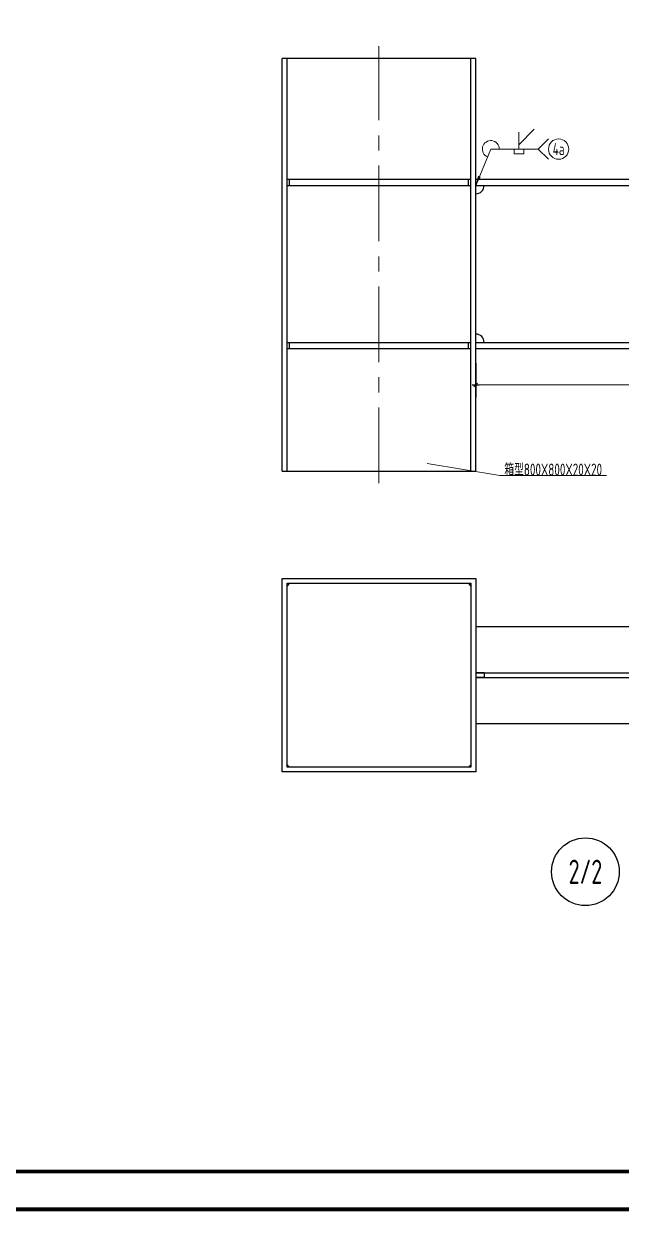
# Model space of a CAD drawing. Extents: x 31132 to 885236, y 345273 to 1212165.
# Drawn here: x 252849 to 262731, y 409925 to 429560 of the extents above; entities that cross this region are included whole.
import ezdxf
from ezdxf.enums import TextEntityAlignment as Align

# ---------------------------------------------------------------- set-up
doc = ezdxf.new("R2010")
doc.units = 0
doc.header["$LTSCALE"] = 1000
doc.linetypes.add('CENTER', pattern=[2, 1.25, -0.25, 0.25, -0.25])
doc.layers.get('0').update_dxf_attribs({"linetype": 'CONTINUOUS'})
doc.layers.add('AXIS', color=253, linetype='CENTER')
doc.layers.add('TK', color=4, linetype='CONTINUOUS')
doc.styles.add('StTextStyle', font='yjkeng.shx', dxfattribs={"width": 0.7, "height": 250, "bigfont": 'yjkchn.shx'})

# ---------------------------------------------------------------- blocks, each defined once
blk = doc.blocks.new('Studio2')
blk.add_line((-200, 0), (200, 0))
blk.add_lwpolyline([(-106, -106, 60, 60, 0), (106, 106, 100, 100, 0)], format="xyseb")

msp = doc.modelspace()

# ---------------------------------------------------------------- linework, layer by layer
at = {"color": 4, "linetype": 'ByBlock'}
for p, q in [((260323.66, 428987.86), (257123.66, 428987.86)), ((257123.66, 422163.86), (257123.66, 428987.86)), ((257203.66, 422163.86), (257203.66, 428987.86)), ((260243.66, 422163.86), (260243.66, 428987.86)), ((260323.66, 422163.86), (260323.66, 428987.86)), ((257203.66, 426987.86), (257243.66, 426987.86)), ((257203.66, 426887.86), (257243.66, 426887.86)), ((257243.66, 426887.86), (257243.66, 426987.86)), ((257243.66, 426987.86), (260203.66, 426987.86)), ((257243.66, 426887.86), (260203.66, 426887.86)), ((260203.66, 426887.86), (260203.66, 426987.86)), ((260203.66, 426987.86), (260243.66, 426987.86)), ((260203.66, 426887.86), (260243.66, 426887.86)), ((260323.66, 426887.86), (260385.19, 427035.56)), ((260323.66, 426987.86), (267963.66, 426987.86)), ((260323.66, 426887.86), (267963.66, 426887.86)), ((257203.66, 424287.86), (257243.66, 424287.86)), ((257203.66, 424187.86), (257243.66, 424187.86)), ((257243.66, 424187.86), (257243.66, 424287.86)), ((257243.66, 424287.86), (260203.66, 424287.86)), ((257243.66, 424187.86), (260203.66, 424187.86)), ((260203.66, 424187.86), (260203.66, 424287.86)), ((260203.66, 424287.86), (260243.66, 424287.86)), ((260203.66, 424187.86), (260243.66, 424187.86)), ((260323.66, 424287.86), (267963.66, 424287.86)), ((260323.66, 424187.86), (267963.66, 424187.86)), ((260323.66, 423947.86), (260323.66, 423387.86)), ((257123.66, 422163.86), (260323.66, 422163.86)), ((257123.66, 420387.86), (260323.66, 420387.86)), ((257123.66, 417187.86), (257123.66, 420387.86)), ((260323.66, 420387.86), (260323.66, 417187.86)), ((257203.66, 417267.86), (257203.66, 420307.86)), ((257203.66, 420307.86), (260243.66, 420307.86)), ((257243.66, 420307.86), (257203.66, 420267.86)), ((260243.66, 420267.86), (260203.66, 420307.86)), ((260243.66, 420307.86), (260243.66, 417267.86)), ((267963.66, 419587.86), (260323.66, 419587.86)), ((260325.16, 418827.86), (260323.66, 418827.86)), ((260323.66, 418827.86), (260326.45, 418827.86)), ((260327.96, 418827.86), (260325.16, 418827.86)), ((260326.45, 418827.86), (260329.24, 418827.86)), ((260330.75, 418827.86), (260327.96, 418827.86)), ((260329.24, 418827.86), (260332.04, 418827.86)), ((260333.55, 418827.86), (260330.75, 418827.86)), ((260332.04, 418827.86), (260334.83, 418827.86)), ((260336.34, 418827.86), (260333.55, 418827.86)), ((260334.83, 418827.86), (260337.63, 418827.86)), ((260339.13, 418827.86), (260336.34, 418827.86)), ((260337.63, 418827.86), (260340.41, 418827.86)), ((260341.9, 418827.86), (260339.13, 418827.86)), ((260340.41, 418827.86), (260343.17, 418827.86)), ((260344.65, 418827.86), (260341.9, 418827.86)), ((260343.17, 418827.86), (260345.92, 418827.86)), ((260347.41, 418827.86), (260344.65, 418827.86)), ((260345.92, 418827.86), (260348.68, 418827.86)), ((260350.17, 418827.86), (260347.41, 418827.86)), ((260348.68, 418827.86), (260351.44, 418827.86)), ((260352.93, 418827.86), (260350.17, 418827.86)), ((260351.44, 418827.86), (260354.2, 418827.86)), ((260355.67, 418827.86), (260352.93, 418827.86)), ((260354.2, 418827.86), (260356.91, 418827.86)), ((260358.36, 418827.86), (260355.67, 418827.86)), ((260356.91, 418827.86), (260359.6, 418827.86)), ((260361.05, 418827.86), (260358.36, 418827.86)), ((260359.6, 418827.86), (260362.28, 418827.86)), ((260363.74, 418827.86), (260361.05, 418827.86)), ((260362.28, 418827.86), (260364.97, 418827.86)), ((260366.43, 418827.86), (260363.74, 418827.86)), ((260364.97, 418827.86), (260367.66, 418827.86)), ((260369.11, 418827.86), (260366.43, 418827.86)), ((260367.66, 418827.86), (260370.33, 418827.86)), ((260371.73, 418827.86), (260369.11, 418827.86)), ((260370.33, 418827.86), (260372.92, 418827.86)), ((260374.32, 418827.86), (260371.73, 418827.86)), ((260372.92, 418827.86), (260375.51, 418827.86)), ((260376.9, 418827.86), (260374.32, 418827.86)), ((260375.51, 418827.86), (260378.09, 418827.86)), ((260379.49, 418827.86), (260376.9, 418827.86)), ((260378.09, 418827.86), (260380.68, 418827.86)), ((260382.07, 418827.86), (260379.49, 418827.86)), ((260380.68, 418827.86), (260383.26, 418827.86)), ((260384.64, 418827.86), (260382.07, 418827.86)), ((260383.26, 418827.86), (260385.77, 418827.86)), ((260387.09, 418827.86), (260384.64, 418827.86)), ((260385.77, 418827.86), (260388.22, 418827.86)), ((260389.54, 418827.86), (260387.09, 418827.86)), ((260388.22, 418827.86), (260390.67, 418827.86)), ((260391.99, 418827.86), (260389.54, 418827.86)), ((260390.67, 418827.86), (260393.12, 418827.86)), ((260394.44, 418827.86), (260391.99, 418827.86)), ((260393.12, 418827.86), (260395.57, 418827.86)), ((260396.89, 418827.86), (260394.44, 418827.86)), ((260395.57, 418827.86), (260398.02, 418827.86)), ((260399.26, 418827.86), (260396.89, 418827.86)), ((260398.02, 418827.86), (260400.31, 418827.86)), ((260401.54, 418827.86), (260399.26, 418827.86)), ((260400.31, 418827.86), (260402.59, 418827.86)), ((260403.82, 418827.86), (260401.54, 418827.86)), ((260402.59, 418827.86), (260404.87, 418827.86)), ((260406.11, 418827.86), (260403.82, 418827.86)), ((260404.87, 418827.86), (260407.16, 418827.86)), ((260408.39, 418827.86), (260406.11, 418827.86)), ((260407.16, 418827.86), (260409.44, 418827.86)), ((260410.67, 418827.86), (260408.39, 418827.86)), ((260409.44, 418827.86), (260411.65, 418827.86)), ((260412.78, 418827.86), (260410.67, 418827.86)), ((260411.65, 418827.86), (260413.74, 418827.86)), ((260414.87, 418827.86), (260412.78, 418827.86)), ((260413.74, 418827.86), (260415.83, 418827.86)), ((260416.95, 418827.86), (260414.87, 418827.86)), ((260415.83, 418827.86), (260417.91, 418827.86)), ((260419.04, 418827.86), (260416.95, 418827.86)), ((260417.91, 418827.86), (260420, 418827.86)), ((260421.13, 418827.86), (260419.04, 418827.86)), ((260420, 418827.86), (260422.09, 418827.86)), ((260423.15, 418827.86), (260421.13, 418827.86)), ((260422.09, 418827.86), (260424.01, 418827.86)), ((260425.02, 418827.86), (260423.15, 418827.86)), ((260424.01, 418827.86), (260425.88, 418827.86)), ((260426.88, 418827.86), (260425.02, 418827.86)), ((260425.88, 418827.86), (260427.74, 418827.86)), ((260428.75, 418827.86), (260426.88, 418827.86)), ((260427.74, 418827.86), (260429.61, 418827.86)), ((260430.61, 418827.86), (260428.75, 418827.86)), ((260429.61, 418827.86), (260431.47, 418827.86)), ((260432.48, 418827.86), (260430.61, 418827.86)), ((260431.47, 418827.86), (260433.31, 418827.86)), ((260434.18, 418827.86), (260432.48, 418827.86)), ((260433.31, 418827.86), (260434.93, 418827.86)), ((260435.8, 418827.86), (260434.18, 418827.86)), ((260434.93, 418827.86), (260436.55, 418827.86)), ((260437.42, 418827.86), (260435.8, 418827.86)), ((260436.55, 418827.86), (260438.16, 418827.86)), ((260439.04, 418827.86), (260437.42, 418827.86)), ((260438.16, 418827.86), (260439.78, 418827.86)), ((260440.66, 418827.86), (260439.04, 418827.86)), ((260439.78, 418827.86), (260441.4, 418827.86)), ((260442.26, 418827.86), (260440.66, 418827.86)), ((260441.4, 418827.86), (260442.89, 418827.86)), ((260443.62, 418827.86), (260442.26, 418827.86)), ((260442.89, 418827.86), (260444.24, 418827.86)), ((260444.97, 418827.86), (260443.62, 418827.86)), ((260444.24, 418827.86), (260445.59, 418827.86)), ((260446.33, 418827.86), (260444.97, 418827.86)), ((260445.59, 418827.86), (260446.95, 418827.86)), ((260447.68, 418827.86), (260446.33, 418827.86)), ((260446.95, 418827.86), (260448.3, 418827.86)), ((260449.03, 418827.86), (260447.68, 418827.86)), ((260448.3, 418827.86), (260449.66, 418827.86)), ((260450.26, 418827.86), (260449.03, 418827.86)), ((260449.66, 418827.86), (260450.76, 418827.86)), ((260451.33, 418827.86), (260450.26, 418827.86)), ((260450.76, 418827.86), (260451.83, 418827.86)), ((260452.4, 418827.86), (260451.33, 418827.86)), ((260451.83, 418827.86), (260452.9, 418827.86)), ((260453.48, 418827.86), (260452.4, 418827.86)), ((260452.9, 418827.86), (260453.97, 418827.86)), ((260454.55, 418827.86), (260453.48, 418827.86)), ((260453.97, 418827.86), (260455.04, 418827.86)), ((260455.62, 418827.86), (260454.55, 418827.86)), ((260455.04, 418827.86), (260456.02, 418827.86)), ((260456.44, 418827.86), (260455.62, 418827.86)), ((260456.02, 418827.86), (260456.8, 418827.86)), ((260457.22, 418827.86), (260456.44, 418827.86)), ((260456.8, 418827.86), (260457.57, 418827.86)), ((260457.99, 418827.86), (260457.22, 418827.86)), ((260457.57, 418827.86), (260458.35, 418827.86)), ((260458.77, 418827.86), (260457.99, 418827.86)), ((260458.35, 418827.86), (260459.12, 418827.86)), ((260459.54, 418827.86), (260458.77, 418827.86)), ((260459.12, 418827.86), (260459.9, 418827.86)), ((260460.25, 418827.86), (260459.54, 418827.86)), ((260459.9, 418827.86), (260460.46, 418827.86)), ((260460.72, 418827.86), (260460.25, 418827.86)), ((260460.46, 418827.86), (260460.93, 418827.86)), ((260461.19, 418827.86), (260460.72, 418827.86)), ((260460.93, 418827.86), (260461.4, 418827.86)), ((260461.65, 418827.86), (260461.19, 418827.86)), ((260461.4, 418827.86), (260461.87, 418827.86)), ((260462.12, 418827.86), (260461.65, 418827.86)), ((260461.87, 418827.86), (260462.34, 418827.86)), ((260462.59, 418827.86), (260462.12, 418827.86)), ((260462.34, 418827.86), (260462.79, 418827.86)), ((260462.87, 418827.86), (260462.59, 418827.86)), ((260462.79, 418827.86), (260462.94, 418827.86)), ((260463.03, 418827.86), (260462.87, 418827.86)), ((260462.94, 418827.86), (260463.1, 418827.86)), ((260463.18, 418827.86), (260463.03, 418827.86)), ((260463.1, 418827.86), (260463.26, 418827.86)), ((260463.34, 418827.86), (260463.18, 418827.86)), ((260463.26, 418827.86), (260463.41, 418827.86)), ((260463.5, 418827.86), (260463.34, 418827.86)), ((260463.41, 418827.86), (260463.57, 418827.86)), ((260463.66, 418827.86), (260463.5, 418827.86)), ((260463.57, 418827.86), (260463.66, 418827.86)), ((260463.66, 418827.86), (267823.66, 418827.86)), ((260463.66, 418827.86), (260463.66, 418747.86)), ((260325.16, 418747.86), (260323.66, 418747.86)), ((260323.66, 418747.86), (260326.45, 418747.86)), ((260327.96, 418747.86), (260325.16, 418747.86)), ((260326.45, 418747.86), (260329.24, 418747.86)), ((260330.75, 418747.86), (260327.96, 418747.86)), ((260329.24, 418747.86), (260332.04, 418747.86)), ((260333.55, 418747.86), (260330.75, 418747.86)), ((260332.04, 418747.86), (260334.83, 418747.86)), ((260336.34, 418747.86), (260333.55, 418747.86)), ((260334.83, 418747.86), (260337.63, 418747.86)), ((260339.13, 418747.86), (260336.34, 418747.86)), ((260337.63, 418747.86), (260340.41, 418747.86)), ((260341.9, 418747.86), (260339.13, 418747.86)), ((260340.41, 418747.86), (260343.17, 418747.86)), ((260344.65, 418747.86), (260341.9, 418747.86)), ((260343.17, 418747.86), (260345.92, 418747.86)), ((260347.41, 418747.86), (260344.65, 418747.86)), ((260345.92, 418747.86), (260348.68, 418747.86)), ((260350.17, 418747.86), (260347.41, 418747.86)), ((260348.68, 418747.86), (260351.44, 418747.86)), ((260352.93, 418747.86), (260350.17, 418747.86)), ((260351.44, 418747.86), (260354.2, 418747.86)), ((260355.67, 418747.86), (260352.93, 418747.86)), ((260354.2, 418747.86), (260356.91, 418747.86)), ((260358.36, 418747.86), (260355.67, 418747.86)), ((260356.91, 418747.86), (260359.6, 418747.86)), ((260361.05, 418747.86), (260358.36, 418747.86)), ((260359.6, 418747.86), (260362.28, 418747.86)), ((260363.74, 418747.86), (260361.05, 418747.86)), ((260362.28, 418747.86), (260364.97, 418747.86)), ((260366.43, 418747.86), (260363.74, 418747.86)), ((260364.97, 418747.86), (260367.66, 418747.86)), ((260369.11, 418747.86), (260366.43, 418747.86)), ((260367.66, 418747.86), (260370.33, 418747.86)), ((260371.73, 418747.86), (260369.11, 418747.86)), ((260370.33, 418747.86), (260372.92, 418747.86)), ((260374.32, 418747.86), (260371.73, 418747.86)), ((260372.92, 418747.86), (260375.51, 418747.86)), ((260376.9, 418747.86), (260374.32, 418747.86)), ((260375.51, 418747.86), (260378.09, 418747.86)), ((260379.49, 418747.86), (260376.9, 418747.86)), ((260378.09, 418747.86), (260380.68, 418747.86)), ((260382.07, 418747.86), (260379.49, 418747.86)), ((260380.68, 418747.86), (260383.26, 418747.86)), ((260384.64, 418747.86), (260382.07, 418747.86)), ((260383.26, 418747.86), (260385.77, 418747.86)), ((260387.09, 418747.86), (260384.64, 418747.86)), ((260385.77, 418747.86), (260388.22, 418747.86)), ((260389.54, 418747.86), (260387.09, 418747.86)), ((260388.22, 418747.86), (260390.67, 418747.86)), ((260391.99, 418747.86), (260389.54, 418747.86)), ((260390.67, 418747.86), (260393.12, 418747.86)), ((260394.44, 418747.86), (260391.99, 418747.86)), ((260393.12, 418747.86), (260395.57, 418747.86)), ((260396.89, 418747.86), (260394.44, 418747.86)), ((260395.57, 418747.86), (260398.02, 418747.86)), ((260399.26, 418747.86), (260396.89, 418747.86)), ((260398.02, 418747.86), (260400.31, 418747.86)), ((260401.54, 418747.86), (260399.26, 418747.86)), ((260400.31, 418747.86), (260402.59, 418747.86)), ((260403.82, 418747.86), (260401.54, 418747.86)), ((260402.59, 418747.86), (260404.87, 418747.86)), ((260406.11, 418747.86), (260403.82, 418747.86)), ((260404.87, 418747.86), (260407.16, 418747.86)), ((260408.39, 418747.86), (260406.11, 418747.86)), ((260407.16, 418747.86), (260409.44, 418747.86)), ((260410.67, 418747.86), (260408.39, 418747.86)), ((260409.44, 418747.86), (260411.65, 418747.86)), ((260412.78, 418747.86), (260410.67, 418747.86)), ((260411.65, 418747.86), (260413.74, 418747.86)), ((260414.87, 418747.86), (260412.78, 418747.86)), ((260413.74, 418747.86), (260415.83, 418747.86)), ((260416.95, 418747.86), (260414.87, 418747.86)), ((260415.83, 418747.86), (260417.91, 418747.86)), ((260419.04, 418747.86), (260416.95, 418747.86)), ((260417.91, 418747.86), (260420, 418747.86)), ((260421.13, 418747.86), (260419.04, 418747.86)), ((260420, 418747.86), (260422.09, 418747.86)), ((260423.15, 418747.86), (260421.13, 418747.86)), ((260422.09, 418747.86), (260424.01, 418747.86)), ((260425.02, 418747.86), (260423.15, 418747.86)), ((260424.01, 418747.86), (260425.88, 418747.86)), ((260426.88, 418747.86), (260425.02, 418747.86)), ((260425.88, 418747.86), (260427.74, 418747.86)), ((260428.75, 418747.86), (260426.88, 418747.86)), ((260427.74, 418747.86), (260429.61, 418747.86)), ((260430.61, 418747.86), (260428.75, 418747.86)), ((260429.61, 418747.86), (260431.47, 418747.86)), ((260432.48, 418747.86), (260430.61, 418747.86)), ((260431.47, 418747.86), (260433.31, 418747.86)), ((260434.18, 418747.86), (260432.48, 418747.86)), ((260433.31, 418747.86), (260434.93, 418747.86)), ((260435.8, 418747.86), (260434.18, 418747.86)), ((260434.93, 418747.86), (260436.55, 418747.86)), ((260437.42, 418747.86), (260435.8, 418747.86)), ((260436.55, 418747.86), (260438.16, 418747.86)), ((260439.04, 418747.86), (260437.42, 418747.86)), ((260438.16, 418747.86), (260439.78, 418747.86)), ((260440.66, 418747.86), (260439.04, 418747.86)), ((260439.78, 418747.86), (260441.4, 418747.86)), ((260442.26, 418747.86), (260440.66, 418747.86)), ((260441.4, 418747.86), (260442.89, 418747.86)), ((260443.62, 418747.86), (260442.26, 418747.86)), ((260442.89, 418747.86), (260444.24, 418747.86)), ((260444.97, 418747.86), (260443.62, 418747.86)), ((260444.24, 418747.86), (260445.59, 418747.86)), ((260446.33, 418747.86), (260444.97, 418747.86)), ((260445.59, 418747.86), (260446.95, 418747.86)), ((260447.68, 418747.86), (260446.33, 418747.86)), ((260446.95, 418747.86), (260448.3, 418747.86)), ((260449.03, 418747.86), (260447.68, 418747.86)), ((260448.3, 418747.86), (260449.66, 418747.86)), ((260450.26, 418747.86), (260449.03, 418747.86)), ((260449.66, 418747.86), (260450.76, 418747.86)), ((260451.33, 418747.86), (260450.26, 418747.86)), ((260450.76, 418747.86), (260451.83, 418747.86)), ((260452.4, 418747.86), (260451.33, 418747.86)), ((260451.83, 418747.86), (260452.9, 418747.86)), ((260453.48, 418747.86), (260452.4, 418747.86)), ((260452.9, 418747.86), (260453.97, 418747.86)), ((260454.55, 418747.86), (260453.48, 418747.86)), ((260453.97, 418747.86), (260455.04, 418747.86)), ((260455.62, 418747.86), (260454.55, 418747.86)), ((260455.04, 418747.86), (260456.02, 418747.86)), ((260456.44, 418747.86), (260455.62, 418747.86)), ((260456.02, 418747.86), (260456.8, 418747.86)), ((260457.22, 418747.86), (260456.44, 418747.86)), ((260456.8, 418747.86), (260457.57, 418747.86)), ((260457.99, 418747.86), (260457.22, 418747.86)), ((260457.57, 418747.86), (260458.35, 418747.86)), ((260458.77, 418747.86), (260457.99, 418747.86)), ((260458.35, 418747.86), (260459.12, 418747.86)), ((260459.54, 418747.86), (260458.77, 418747.86)), ((260459.12, 418747.86), (260459.9, 418747.86)), ((260460.25, 418747.86), (260459.54, 418747.86)), ((260459.9, 418747.86), (260460.46, 418747.86)), ((260460.72, 418747.86), (260460.25, 418747.86)), ((260460.46, 418747.86), (260460.93, 418747.86)), ((260461.19, 418747.86), (260460.72, 418747.86)), ((260460.93, 418747.86), (260461.4, 418747.86)), ((260461.65, 418747.86), (260461.19, 418747.86)), ((260461.4, 418747.86), (260461.87, 418747.86)), ((260462.12, 418747.86), (260461.65, 418747.86)), ((260461.87, 418747.86), (260462.34, 418747.86)), ((260462.59, 418747.86), (260462.12, 418747.86)), ((260462.34, 418747.86), (260462.79, 418747.86)), ((260462.87, 418747.86), (260462.59, 418747.86)), ((260462.79, 418747.86), (260462.94, 418747.86)), ((260463.03, 418747.86), (260462.87, 418747.86)), ((260462.94, 418747.86), (260463.1, 418747.86)), ((260463.18, 418747.86), (260463.03, 418747.86)), ((260463.1, 418747.86), (260463.26, 418747.86)), ((260463.34, 418747.86), (260463.18, 418747.86)), ((260463.26, 418747.86), (260463.41, 418747.86)), ((260463.5, 418747.86), (260463.34, 418747.86)), ((260463.41, 418747.86), (260463.57, 418747.86)), ((260463.66, 418747.86), (260463.5, 418747.86)), ((260463.57, 418747.86), (260463.66, 418747.86)), ((260463.66, 418747.86), (267823.66, 418747.86)), ((260323.66, 417987.86), (267963.66, 417987.86)), ((257203.66, 417307.86), (257243.66, 417267.86)), ((260243.66, 417267.86), (257203.66, 417267.86)), ((260203.66, 417267.86), (260243.66, 417307.86)), ((260323.66, 417187.86), (257123.66, 417187.86))]:
    msp.add_line(p, q, dxfattribs=at)
at = {"color": 4, "linetype": 'ByBlock', "lineweight": 13}
for p, q in [((261037.66, 427559.86), (261292.21, 427814.42)), ((261037.66, 427487.86), (261037.66, 427767.86)), ((261037.66, 427767.86), (261037.66, 427559.86)), ((261527.36, 427657.57), (261357.66, 427487.86)), ((260323.66, 426887.86), (260573.66, 427487.86)), ((260573.66, 427487.86), (261357.66, 427487.86)), ((260957.66, 427487.86), (260957.66, 427407.86)), ((261117.66, 427407.86), (261117.66, 427487.86)), ((261357.66, 427487.86), (261527.36, 427318.16)), ((260957.66, 427407.86), (261117.66, 427407.86)), ((260323.66, 423587.86), (267083.66, 423587.86)), ((259523.66, 422287.86), (260723.66, 422087.86)), ((260723.66, 422087.86), (262487.66, 422087.86))]:
    msp.add_line(p, q, dxfattribs=at)
at = {"color": 4, "linetype": 'ByBlock'}
msp.add_lwpolyline([(260323.66, 426887.86, 0, 48, 0), (260385.19, 427035.56, 48, 48, 0)], format="xyseb", dxfattribs=at)
at = {"color": 4, "linetype": 'ByBlock', "lineweight": 13}
msp.add_circle((261695.36, 427487.86), 168, dxfattribs=at)
msp.add_circle((262138.46, 415537.86), 560)
msp.add_arc((260573.66, 427487.86), 140, 0, 247.380135, dxfattribs=at)
at = {"color": 4, "linetype": 'ByBlock'}
for centre, start, end in [((260323.66, 426887.86), 270, 0), ((260323.66, 424287.86), 0, 90)]:
    msp.add_arc(centre, 140, start, end, dxfattribs=at)
at = {"layer": 'AXIS', "lineweight": 9}
msp.add_line((258723.66, 421963.86), (258723.66, 429187.86), dxfattribs=at)
at = {"layer": 'TK', "const_width": 62.5}
for points in [[(226419.19, 409955.9), (226419.19, 447080.9), (278919.19, 447080.9), (278919.19, 409955.9)], [(229544.19, 410580.9), (229544.19, 446455.9), (278294.19, 446455.9), (278294.19, 410580.9)]]:
    msp.add_lwpolyline(points, close=True, dxfattribs=at)

# ---------------------------------------------------------------- block references
at = {"color": 4, "linetype": 'ByBlock', "xscale": 0.3, "yscale": 0.3, "zscale": 0.3}
msp.add_blockref('Studio2', (260323.66, 423587.86), dxfattribs=at)

# ---------------------------------------------------------------- texts
at = {"color": 4, "linetype": 'ByBlock', "lineweight": 13, "style": 'StTextStyle', "width": 0.7}
msp.add_text('4a', height=200, dxfattribs=at).set_placement((261695.36, 427487.86), align=Align.MIDDLE_CENTER)
msp.add_text('箱型800X800X20X20', height=200, dxfattribs=at).set_placement((261605.66, 422087.86), align=Align.CENTER)
at = {"style": 'StTextStyle', "width": 0.7}
msp.add_text('2/2', height=400, dxfattribs=at).set_placement((262138.46, 415537.86), align=Align.MIDDLE_CENTER)

doc.saveas('drawing.dxf')
